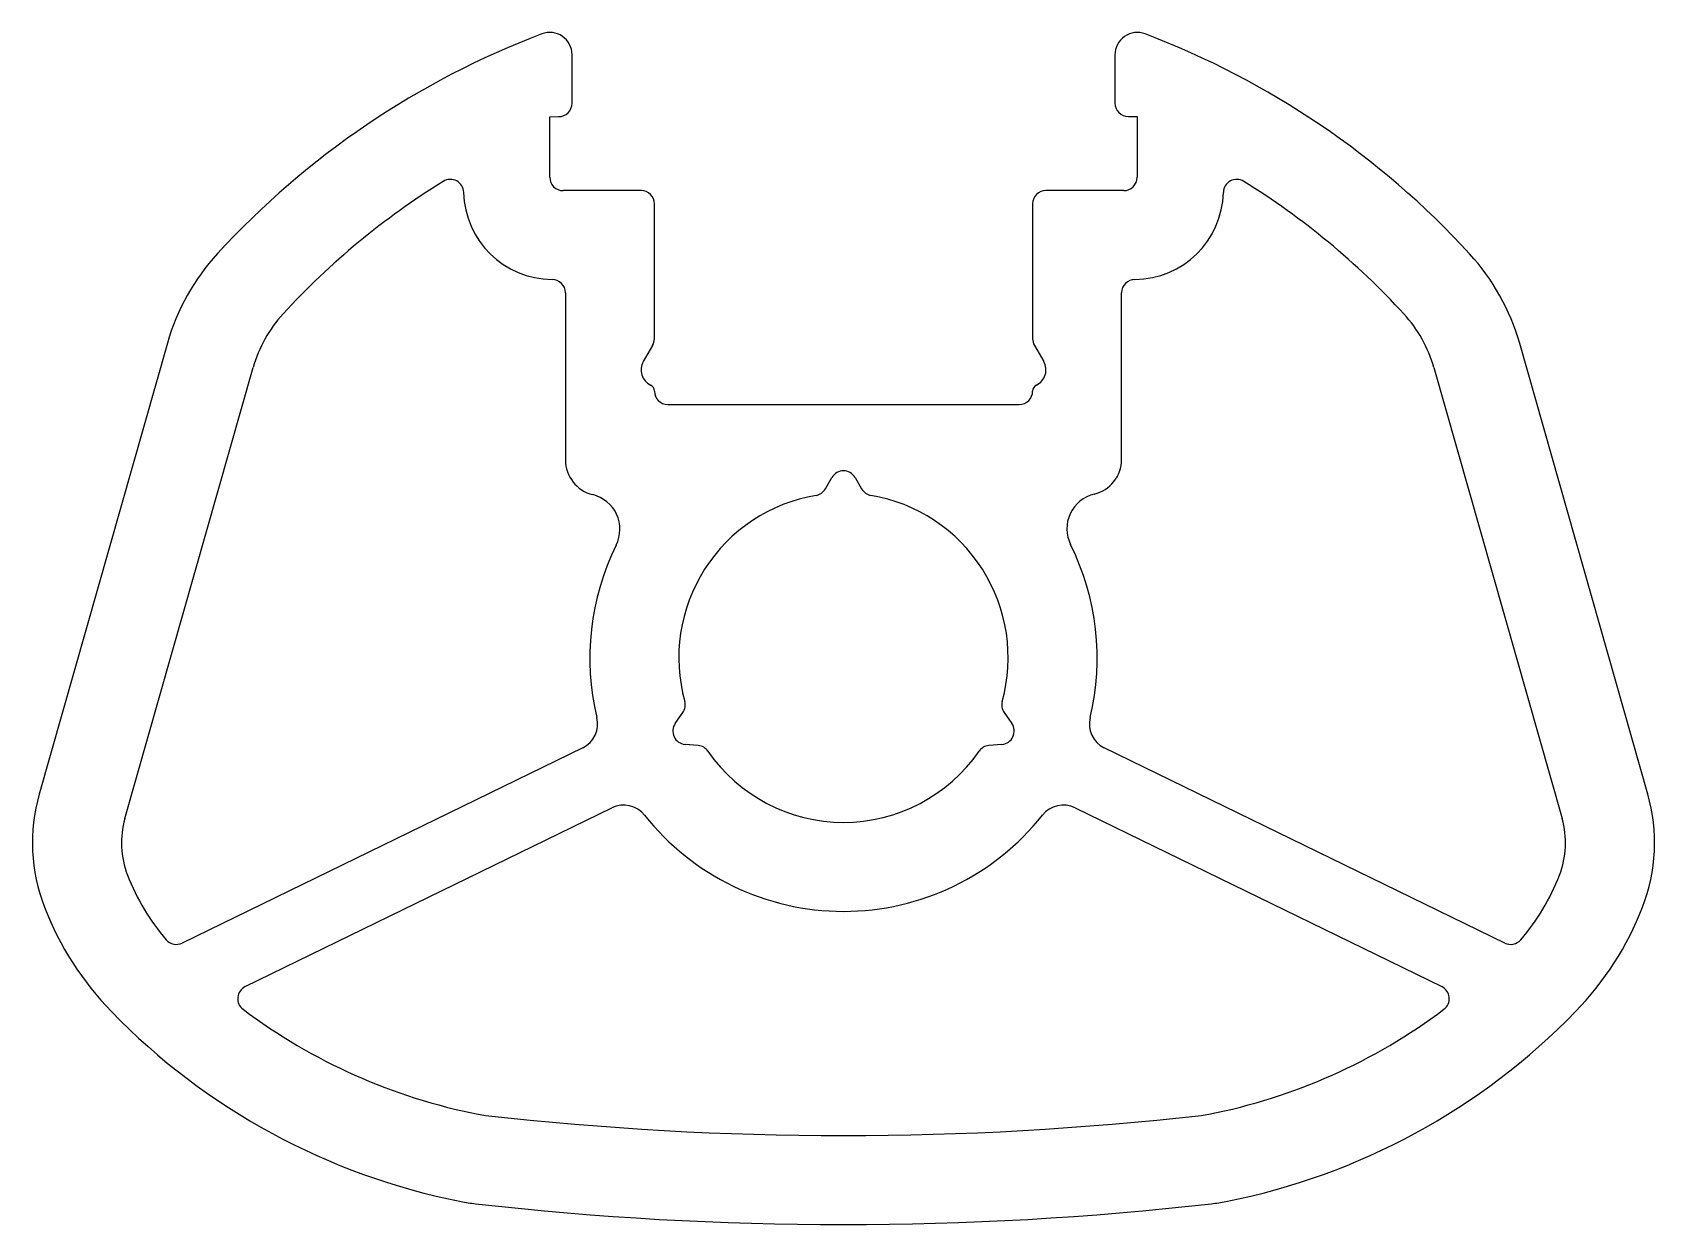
# Model space of a CAD drawing. Extents: x 616.3 to 652.7, y 537.5 to 564.3.
import ezdxf

# ---------------------------------------------------------------- set-up
doc = ezdxf.new("R2010")
doc.units = 0
doc.layers.get('0').update_dxf_attribs({"linetype": 'CONTINUOUS'})

msp = doc.modelspace()

# ---------------------------------------------------------------- linework, layer by layer
for p, q in [((628.403, 562.686), (628.403, 563.778)), ((640.603, 563.777), (640.603, 562.688)), ((627.903, 562.385), (628.104, 562.386)), ((627.903, 561.024), (627.903, 562.385)), ((640.903, 562.388), (641.103, 562.388)), ((641.103, 562.388), (641.103, 561.024)), ((629.954, 560.726), (628.203, 560.724)), ((640.803, 560.724), (639.053, 560.726)), ((630.255, 557.393), (630.255, 560.426)), ((638.753, 560.426), (638.753, 557.393)), ((628.255, 558.427), (628.255, 554.67)), ((640.751, 554.681), (640.751, 558.427)), ((619.312, 557.293), (616.432, 547.159)), ((652.574, 547.159), (649.696, 557.289)), ((630.214, 557.243), (630.005, 556.88)), ((638.793, 557.243), (639.002, 556.88)), ((618.356, 546.612), (621.236, 556.745)), ((647.77, 556.745), (650.65, 546.612)), ((630.555, 555.916), (638.452, 555.916)), ((634.096, 554.02), (634.243, 554.277)), ((634.763, 554.277), (634.911, 554.02)), ((630.723, 548.75), (630.892, 548.993)), ((638.114, 548.993), (638.284, 548.75)), ((628.643, 548.203), (619.646, 543.815)), ((631.237, 548.254), (630.942, 548.279)), ((638.064, 548.279), (637.769, 548.254)), ((649.36, 543.815), (640.363, 548.203)), ((621.06, 542.836), (629.301, 546.855)), ((639.705, 546.855), (647.946, 542.836))]:
    msp.add_line(p, q)
at = {"color": 7}
for p, q in [((630.255, 556.216), (630.255, 556.218)), ((638.753, 556.216), (638.753, 556.218))]:
    msp.add_line(p, q, dxfattribs=at)
for centre, radius, start, end in [((634.502, 546.397), 19.092, 110.7894, 137.4465), ((627.903, 563.778), 0.5, 360, 110.7899), ((641.103, 563.777), 0.5, 69.2024, 179.9967), ((634.502, 546.397), 19.092, 42.5315, 69.202), ((628.103, 562.686), 0.3, 270.0654, 0), ((640.903, 562.688), 0.3, 180, 270), ((634.503, 546.398), 17.09, 121.7485, 137.458), ((625.669, 560.676), 0.3, 1.2676, 121.7485), ((628.203, 561.024), 0.3, 180, 270.0655), ((640.803, 561.024), 0.3, 269.9345, 0), ((643.338, 560.676), 0.3, 58.2517, 178.7332), ((634.503, 546.398), 17.09, 42.542, 58.2517), ((627.968, 560.727), 2, 181.2676, 269.685), ((629.955, 560.426), 0.3, 0, 90.0655), ((639.053, 560.426), 0.3, 90, 180), ((641.038, 560.727), 2, 270.3219, 358.7332), ((624.121, 555.927), 5, 137.4465, 164.1386), ((644.886, 555.923), 5, 15.8614, 42.5315), ((627.955, 558.427), 0.3, 0, 89.685), ((641.051, 558.427), 0.3, 90.3219, 180), ((624.122, 555.925), 3, 137.4573, 164.1319), ((644.884, 555.925), 3, 15.8681, 42.5427), ((629.955, 557.393), 0.3, 330.0001, 0), ((639.053, 557.393), 0.3, 180, 209.9999), ((630.33, 556.692), 0.375, 149.9999, 244.6233), ((638.678, 556.692), 0.375, 295.3767, 30.0001), ((630.105, 556.218), 0.15, 0, 64.6231), ((630.555, 556.216), 0.3, 179.6387, 270.0471), ((638.453, 556.216), 0.3, 269.9529, 0.3613), ((638.903, 556.218), 0.15, 115.3769, 180), ((629.055, 554.67), 0.8, 180, 256.4307), ((634.503, 554.127), 0.3, 30, 150), ((639.951, 554.681), 0.8, 283.3836, 360), ((633.836, 554.17), 0.3, 279.6057, 330), ((635.171, 554.17), 0.3, 210, 260.3943), ((628.68, 553.114), 0.8, 333.622, 76.4307), ((634.503, 550.227), 3.7, 99.6057, 195.3943), ((634.503, 550.227), 3.7, 344.6057, 80.3943), ((640.322, 553.124), 0.8, 103.3836, 206.4734), ((634.503, 550.227), 5.7, 153.622, 193.6259), ((634.503, 550.227), 5.7, 346.3741, 26.4734), ((630.647, 549.165), 0.3, 325, 15.3943), ((638.36, 549.165), 0.3, 164.6057, 215), ((628.38, 548.742), 0.6, 295.9969, 13.6258), ((630.969, 548.578), 0.3, 145, 265), ((638.038, 548.578), 0.3, 275, 35), ((640.626, 548.742), 0.6, 166.3742, 244.0031), ((631.211, 547.955), 0.3, 34.6057, 85), ((637.795, 547.955), 0.3, 95, 145.3943), ((634.503, 550.227), 3.7, 214.6057, 325.3943), ((620.28, 546.066), 4, 164.1393, 201.1919), ((648.726, 546.066), 4, 338.8081, 15.8607), ((629.564, 546.316), 0.6, 38.3758, 116.001), ((639.442, 546.316), 0.6, 64.0003, 141.6234), ((620.28, 546.065), 2, 164.1336, 201.2013), ((634.503, 550.227), 5.7, 218.3735, 321.6265), ((648.726, 546.065), 2, 338.7987, 15.8664), ((623.077, 547.15), 5, 201.2021, 220.7121), ((645.929, 547.15), 5, 319.2879, 338.7979), ((623.077, 547.15), 7, 201.1918, 224.1391), ((645.93, 547.15), 6.999, 315.8587, 338.8087), ((619.514, 544.084), 0.3, 220.7188, 296.0088), ((649.492, 544.084), 0.3, 243.9912, 319.2812), ((621.192, 542.566), 0.3, 115.992, 233.093), ((647.814, 542.566), 0.3, 306.9037, 63.9969), ((628.818, 552.721), 13, 233.0942, 258.822), ((640.188, 552.721), 13, 281.1781, 306.906), ((628.818, 552.721), 15, 224.1391, 258.8218), ((640.188, 552.721), 15, 281.178, 315.8609), ((626.686, 541.93), 2, 258.8223, 263.5337), ((634.503, 610.949), 71.46, 263.53798, 276.46228), ((642.321, 541.93), 2, 276.4552, 281.1655), ((626.687, 541.93), 4, 258.8068, 263.5181), ((634.503, 610.962), 73.473, 263.53885, 276.46109), ((642.319, 541.93), 4, 276.4828, 281.1938)]:
    msp.add_arc(centre, radius, start, end)

doc.saveas('drawing.dxf')
